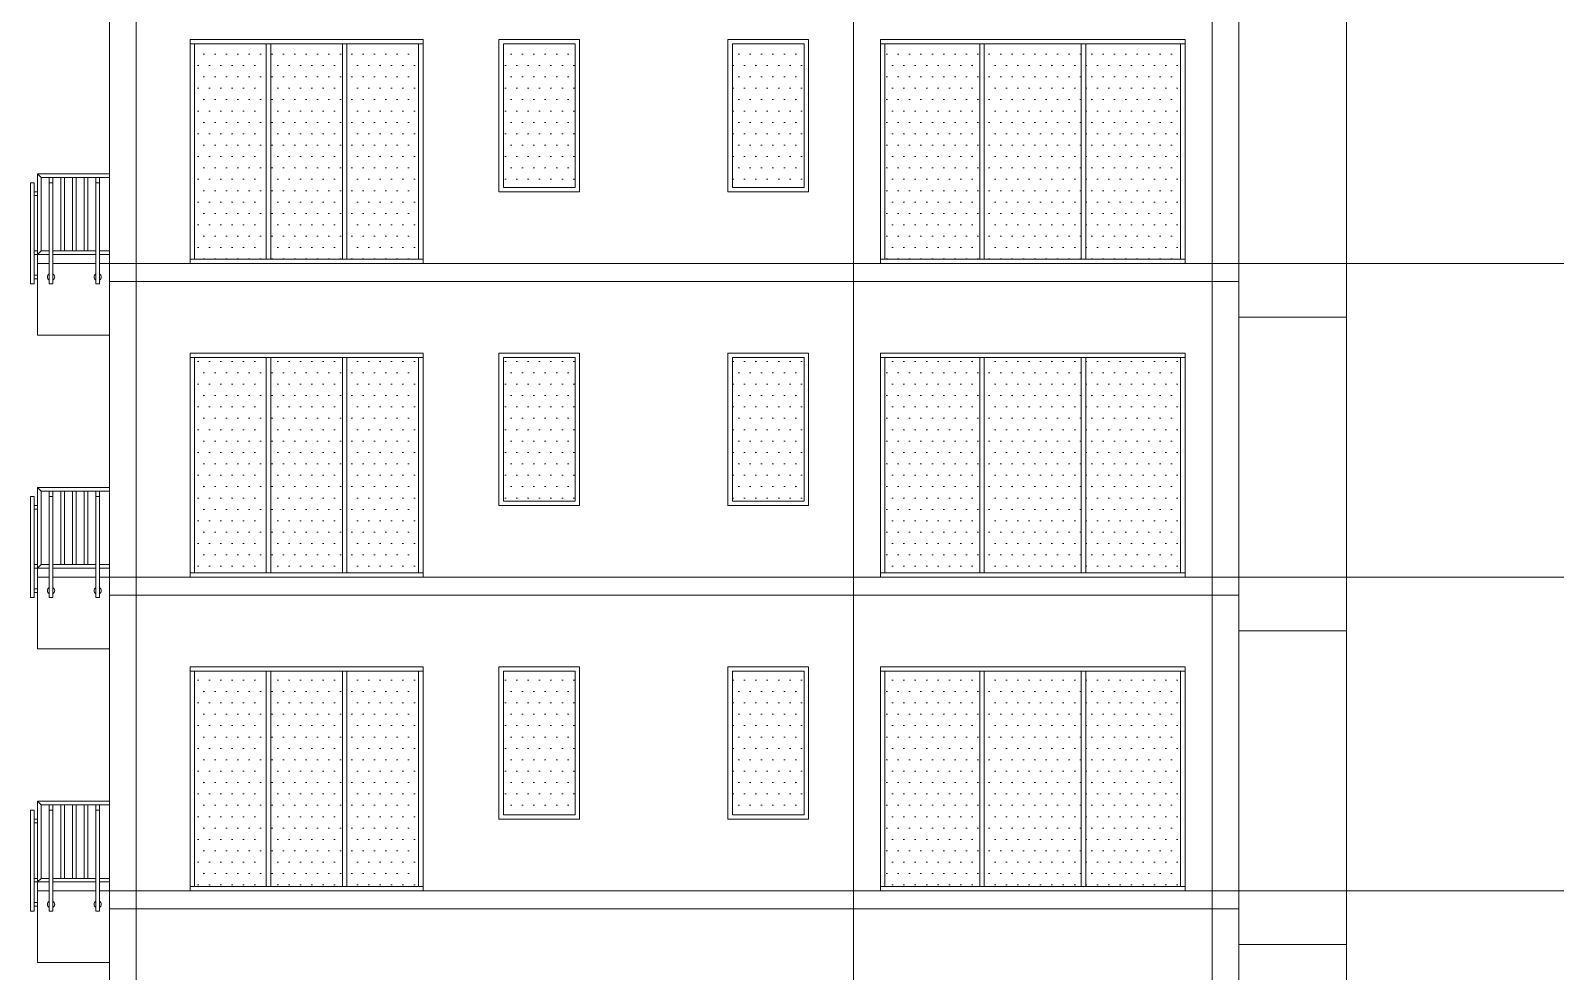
# Model space of a CAD drawing. Header units: millimetres. Extents: x 485872 to 486142, y -52344 to -52207.
# Drawn here: x 485932.43 to 485949.44, y -52324.78 to -52314.28 of the extents above; entities that cross this region are included whole.
import ezdxf

# ---------------------------------------------------------------- set-up
doc = ezdxf.new("R2010")
doc.units = ezdxf.units.MM
doc.header["$LTSCALE"] = 15
doc.linetypes.add('DASHDOTX2', pattern=[50.8, 25.4, -12.7, 0, -12.7])
doc.layers.add('G', color=8, linetype='Continuous')
pattern_1 = [(0, (485455.12795, -52290.53726), (0.0635, 0.127), [0, -0.127])]

msp = doc.modelspace()

# ---------------------------------------------------------------- hatches: boundary and pattern name
at = {"linetype": 'Continuous', "lineweight": 13}
h = msp.add_hatch(dxfattribs=at)
h.set_pattern_fill('DOTS', color=153, scale=0.08)
h.set_pattern_definition(pattern_1)
h.paths.add_polyline_path([(485935.06, -52314.427), (485934.26, -52314.427), (485934.26, -52316.827), (485935.06, -52316.827)])
h.paths.add_polyline_path([(485935.91, -52314.427), (485935.11, -52314.427), (485935.11, -52316.827), (485935.91, -52316.827)])
h.paths.add_polyline_path([(485936.76, -52314.427), (485935.96, -52314.427), (485935.96, -52316.827), (485936.76, -52316.827)])
h = msp.add_hatch(dxfattribs=at)
h.set_pattern_fill('DOTS', color=153, scale=0.08)
h.set_pattern_definition(pattern_1)
h.paths.add_polyline_path([(485937.705, -52316.027), (485937.705, -52314.427), (485938.505, -52314.427), (485938.505, -52316.027)])
h = msp.add_hatch(dxfattribs=at)
h.set_pattern_fill('DOTS', color=153, scale=0.08)
h.set_pattern_definition(pattern_1)
h.paths.add_polyline_path([(485940.26, -52316.027), (485940.26, -52314.427), (485941.06, -52314.427), (485941.06, -52316.027)])
h = msp.add_hatch(dxfattribs=at)
h.set_pattern_fill('DOTS', color=153, scale=0.08)
h.set_pattern_definition(pattern_1)
h.paths.add_polyline_path([(485945.26, -52314.427), (485944.202, -52314.427), (485944.202, -52316.827), (485945.26, -52316.827)])
h.paths.add_polyline_path([(485943.019, -52314.427), (485941.96, -52314.427), (485941.96, -52316.827), (485943.019, -52316.827)])
h.paths.add_polyline_path([(485944.152, -52314.427), (485943.069, -52314.427), (485943.069, -52316.827), (485944.152, -52316.827)])
h = msp.add_hatch(dxfattribs=at)
h.set_pattern_fill('DOTS', color=153, scale=0.08)
h.set_pattern_definition(pattern_1)
h.paths.add_polyline_path([(485935.06, -52317.927), (485934.26, -52317.927), (485934.26, -52320.327), (485935.06, -52320.327)])
h.paths.add_polyline_path([(485935.91, -52317.927), (485935.11, -52317.927), (485935.11, -52320.327), (485935.91, -52320.327)])
h.paths.add_polyline_path([(485936.76, -52317.927), (485935.96, -52317.927), (485935.96, -52320.327), (485936.76, -52320.327)])
h = msp.add_hatch(dxfattribs=at)
h.set_pattern_fill('DOTS', color=153, scale=0.08)
h.set_pattern_definition(pattern_1)
h.paths.add_polyline_path([(485937.705, -52319.527), (485937.705, -52317.927), (485938.505, -52317.927), (485938.505, -52319.527)])
h = msp.add_hatch(dxfattribs=at)
h.set_pattern_fill('DOTS', color=153, scale=0.08)
h.set_pattern_definition(pattern_1)
h.paths.add_polyline_path([(485940.26, -52319.527), (485940.26, -52317.927), (485941.06, -52317.927), (485941.06, -52319.527)])
h = msp.add_hatch(dxfattribs=at)
h.set_pattern_fill('DOTS', color=153, scale=0.08)
h.set_pattern_definition(pattern_1)
h.paths.add_polyline_path([(485945.26, -52317.927), (485944.202, -52317.927), (485944.202, -52320.327), (485945.26, -52320.327)])
h.paths.add_polyline_path([(485943.019, -52317.927), (485941.96, -52317.927), (485941.96, -52320.327), (485943.019, -52320.327)])
h.paths.add_polyline_path([(485944.152, -52317.927), (485943.069, -52317.927), (485943.069, -52320.327), (485944.152, -52320.327)])
h = msp.add_hatch(dxfattribs=at)
h.set_pattern_fill('DOTS', color=153, scale=0.08)
h.set_pattern_definition(pattern_1)
h.paths.add_polyline_path([(485935.06, -52321.427), (485934.26, -52321.427), (485934.26, -52323.827), (485935.06, -52323.827)])
h.paths.add_polyline_path([(485935.91, -52321.427), (485935.11, -52321.427), (485935.11, -52323.827), (485935.91, -52323.827)])
h.paths.add_polyline_path([(485936.76, -52321.427), (485935.96, -52321.427), (485935.96, -52323.827), (485936.76, -52323.827)])
h = msp.add_hatch(dxfattribs=at)
h.set_pattern_fill('DOTS', color=153, scale=0.08)
h.set_pattern_definition(pattern_1)
h.paths.add_polyline_path([(485937.705, -52323.027), (485937.705, -52321.427), (485938.505, -52321.427), (485938.505, -52323.027)])
h = msp.add_hatch(dxfattribs=at)
h.set_pattern_fill('DOTS', color=153, scale=0.08)
h.set_pattern_definition(pattern_1)
h.paths.add_polyline_path([(485940.26, -52323.027), (485940.26, -52321.427), (485941.06, -52321.427), (485941.06, -52323.027)])
h = msp.add_hatch(dxfattribs=at)
h.set_pattern_fill('DOTS', color=153, scale=0.08)
h.set_pattern_definition(pattern_1)
h.paths.add_polyline_path([(485945.26, -52321.427), (485944.202, -52321.427), (485944.202, -52323.827), (485945.26, -52323.827)])
h.paths.add_polyline_path([(485943.019, -52321.427), (485941.96, -52321.427), (485941.96, -52323.827), (485943.019, -52323.827)])
h.paths.add_polyline_path([(485944.152, -52321.427), (485943.069, -52321.427), (485943.069, -52323.827), (485944.152, -52323.827)])

# ---------------------------------------------------------------- linework, layer by layer
for p, q in [((485945.91, -52295.877), (485945.91, -52331.077)), ((485934.21, -52316.877), (485934.21, -52314.377)), ((485936.81, -52314.427), (485934.21, -52314.427)), ((485934.26, -52314.427), (485934.26, -52316.827)), ((485935.06, -52316.827), (485935.06, -52314.427)), ((485935.11, -52316.827), (485935.11, -52314.427)), ((485935.91, -52316.827), (485935.91, -52314.427)), ((485935.96, -52316.827), (485935.96, -52314.427)), ((485936.76, -52316.827), (485936.76, -52314.427)), ((485945.31, -52314.377), (485941.91, -52314.377)), ((485945.31, -52314.427), (485941.91, -52314.427)), ((485934.21, -52316.827), (485936.81, -52316.827)), ((485936.81, -52316.877), (485934.21, -52316.877)), ((485945.31, -52316.827), (485941.91, -52316.827)), ((485934.21, -52320.377), (485934.21, -52317.877)), ((485936.81, -52317.927), (485934.21, -52317.927)), ((485934.26, -52317.927), (485934.26, -52320.327)), ((485935.06, -52320.327), (485935.06, -52317.927)), ((485935.11, -52320.327), (485935.11, -52317.927)), ((485935.91, -52320.327), (485935.91, -52317.927)), ((485935.96, -52320.327), (485935.96, -52317.927)), ((485936.76, -52320.327), (485936.76, -52317.927)), ((485945.31, -52317.877), (485941.91, -52317.877)), ((485945.31, -52317.927), (485941.91, -52317.927)), ((485934.21, -52320.327), (485936.81, -52320.327)), ((485936.81, -52320.377), (485934.21, -52320.377)), ((485945.31, -52320.327), (485941.91, -52320.327)), ((485934.21, -52323.877), (485934.21, -52321.377)), ((485945.31, -52321.377), (485941.91, -52321.377)), ((485936.81, -52321.427), (485934.21, -52321.427)), ((485934.26, -52321.427), (485934.26, -52323.827)), ((485935.06, -52323.827), (485935.06, -52321.427)), ((485935.11, -52323.827), (485935.11, -52321.427)), ((485935.91, -52323.827), (485935.91, -52321.427)), ((485935.96, -52323.827), (485935.96, -52321.427)), ((485936.76, -52323.827), (485936.76, -52321.427)), ((485945.31, -52321.427), (485941.91, -52321.427)), ((485934.21, -52323.827), (485936.81, -52323.827)), ((485936.81, -52323.877), (485934.21, -52323.877)), ((485945.31, -52323.827), (485941.91, -52323.827))]:
    msp.add_line(p, q, dxfattribs=at)
at = {"color": 6, "linetype": 'DASHDOTX2', "lineweight": 13}
for p, q in [((485933.61, -52306.377), (485933.61, -52331.077)), ((485941.61, -52306.377), (485941.61, -52331.077)), ((485945.61, -52306.377), (485945.61, -52331.077))]:
    msp.add_line(p, q, dxfattribs=at)
at = {"linetype": 'Continuous', "lineweight": 13}
for points in [[(485933.31, -52316.877), (485933.31, -52313.577)], [(485945.91, -52316.877), (485945.91, -52313.577)], [(485941.91, -52316.877), (485941.91, -52314.377)], [(485941.96, -52316.827), (485941.96, -52314.427)], [(485943.019, -52314.427), (485943.019, -52316.827)], [(485943.069, -52314.427), (485943.069, -52316.827)], [(485944.152, -52314.427), (485944.152, -52316.827)], [(485944.202, -52314.427), (485944.202, -52316.827)], [(485945.26, -52316.827), (485945.26, -52314.427)], [(485945.31, -52316.877), (485945.31, -52314.377)], [(485945.91, -52316.877), (485933.31, -52316.877)], [(485935.965, -52316.877), (485935.655, -52316.877)], [(485946.71, -52316.877), (485945.91, -52316.877)], [(485951.968, -52316.877), (485947.11, -52316.877)], [(485933.31, -52317.077), (485945.91, -52317.077)], [(485933.31, -52320.377), (485933.31, -52317.077)], [(485945.91, -52320.377), (485945.91, -52317.077)], [(485941.91, -52320.377), (485941.91, -52317.877)], [(485941.96, -52320.327), (485941.96, -52317.927)], [(485943.019, -52317.927), (485943.019, -52320.327)], [(485943.069, -52317.927), (485943.069, -52320.327)], [(485944.152, -52317.927), (485944.152, -52320.327)], [(485944.202, -52317.927), (485944.202, -52320.327)], [(485945.26, -52320.327), (485945.26, -52317.927)], [(485945.31, -52320.377), (485945.31, -52317.877)], [(485945.91, -52320.377), (485933.31, -52320.377)], [(485935.965, -52320.377), (485935.655, -52320.377)], [(485946.71, -52320.377), (485945.91, -52320.377)], [(485951.968, -52320.377), (485947.11, -52320.377)], [(485933.31, -52320.577), (485945.91, -52320.577)], [(485933.31, -52323.877), (485933.31, -52320.577)], [(485945.91, -52323.877), (485945.91, -52320.577)], [(485941.91, -52323.877), (485941.91, -52321.377)], [(485945.31, -52323.877), (485945.31, -52321.377)], [(485941.96, -52323.827), (485941.96, -52321.427)], [(485943.019, -52321.427), (485943.019, -52323.827)], [(485943.069, -52321.427), (485943.069, -52323.827)], [(485944.152, -52321.427), (485944.152, -52323.827)], [(485944.202, -52321.427), (485944.202, -52323.827)], [(485945.26, -52323.827), (485945.26, -52321.427)], [(485945.91, -52323.877), (485933.31, -52323.877)], [(485935.965, -52323.877), (485935.655, -52323.877)], [(485946.71, -52323.877), (485945.91, -52323.877)], [(485951.968, -52323.877), (485947.11, -52323.877)], [(485933.31, -52324.077), (485945.91, -52324.077)], [(485933.31, -52327.377), (485933.31, -52324.077)], [(485945.91, -52327.377), (485945.91, -52324.077)]]:
    msp.add_lwpolyline(points, dxfattribs=at)
for points in [[(485934.21, -52316.877), (485936.81, -52316.877), (485936.81, -52314.377), (485934.21, -52314.377)], [(485938.555, -52316.077), (485937.655, -52316.077), (485937.655, -52314.377), (485938.555, -52314.377)], [(485938.505, -52316.027), (485937.705, -52316.027), (485937.705, -52314.427), (485938.505, -52314.427)], [(485941.11, -52316.077), (485940.21, -52316.077), (485940.21, -52314.377), (485941.11, -52314.377)], [(485941.06, -52316.027), (485940.26, -52316.027), (485940.26, -52314.427), (485941.06, -52314.427)], [(485934.21, -52320.377), (485936.81, -52320.377), (485936.81, -52317.877), (485934.21, -52317.877)], [(485938.555, -52319.577), (485937.655, -52319.577), (485937.655, -52317.877), (485938.555, -52317.877)], [(485938.505, -52319.527), (485937.705, -52319.527), (485937.705, -52317.927), (485938.505, -52317.927)], [(485941.11, -52319.577), (485940.21, -52319.577), (485940.21, -52317.877), (485941.11, -52317.877)], [(485941.06, -52319.527), (485940.26, -52319.527), (485940.26, -52317.927), (485941.06, -52317.927)], [(485934.21, -52323.877), (485936.81, -52323.877), (485936.81, -52321.377), (485934.21, -52321.377)], [(485938.555, -52323.077), (485937.655, -52323.077), (485937.655, -52321.377), (485938.555, -52321.377)], [(485941.11, -52323.077), (485940.21, -52323.077), (485940.21, -52321.377), (485941.11, -52321.377)], [(485938.505, -52323.027), (485937.705, -52323.027), (485937.705, -52321.427), (485938.505, -52321.427)], [(485941.06, -52323.027), (485940.26, -52323.027), (485940.26, -52321.427), (485941.06, -52321.427)]]:
    msp.add_lwpolyline(points, close=True, dxfattribs=at)
at = {"linetype": 'Continuous', "lineweight": 5}
for points in [[(485932.51, -52315.877), (485933.31, -52315.877)], [(485932.51, -52315.877), (485932.51, -52316.877)], [(485932.51, -52315.877), (485932.55, -52315.917)], [(485932.55, -52315.917), (485933.31, -52315.917)], [(485932.55, -52315.917), (485932.55, -52316.737)], [(485932.64, -52315.917), (485932.64, -52316.877)], [(485932.68, -52315.917), (485932.68, -52316.877)], [(485932.77, -52315.917), (485932.77, -52316.737)], [(485932.81, -52315.917), (485932.81, -52316.737)], [(485932.9, -52315.917), (485932.9, -52316.737)], [(485932.94, -52315.917), (485932.94, -52316.737)], [(485933.03, -52315.917), (485933.03, -52316.737)], [(485933.07, -52315.917), (485933.07, -52316.737)], [(485933.16, -52315.917), (485933.16, -52316.737)], [(485933.2, -52315.917), (485933.2, -52316.737)], [(485932.43, -52315.977), (485932.47, -52315.977)], [(485932.47, -52316.077), (485932.51, -52316.077)], [(485932.47, -52316.117), (485932.51, -52316.117)], [(485932.64, -52317.102), (485932.64, -52315.977)], [(485932.64, -52315.977), (485932.68, -52315.977)], [(485932.68, -52317.102), (485932.68, -52315.977)], [(485933.16, -52317.102), (485933.16, -52315.977)], [(485933.16, -52315.977), (485933.2, -52315.977)], [(485933.2, -52317.102), (485933.2, -52315.977)], [(485932.51, -52316.737), (485932.47, -52316.737)], [(485932.51, -52316.777), (485932.47, -52316.777)], [(485932.51, -52316.777), (485932.55, -52316.737)], [(485932.51, -52316.777), (485932.64, -52316.777)], [(485932.55, -52316.737), (485932.64, -52316.737)], [(485932.68, -52316.737), (485933.16, -52316.737)], [(485932.68, -52316.777), (485933.16, -52316.777)], [(485933.2, -52316.737), (485933.31, -52316.737)], [(485933.2, -52316.777), (485933.31, -52316.777)], [(485932.51, -52316.877), (485932.51, -52317.677), (485933.31, -52317.677)], [(485932.64, -52316.877), (485932.51, -52316.877)], [(485933.16, -52316.877), (485932.68, -52316.877)], [(485933.31, -52316.877), (485933.2, -52316.877)], [(485933.31, -52316.877), (485933.31, -52316.877), (485933.31, -52317.077)], [(485932.43, -52317.102), (485932.47, -52317.102)], [(485932.51, -52317.007), (485932.47, -52317.007)], [(485932.51, -52317.047), (485932.47, -52317.047)], [(485932.64, -52317.102), (485932.68, -52317.102)], [(485933.16, -52317.102), (485933.2, -52317.102)], [(485932.51, -52319.377), (485933.31, -52319.377)], [(485932.51, -52319.377), (485932.51, -52320.377)], [(485932.51, -52319.377), (485932.55, -52319.417)], [(485932.43, -52319.477), (485932.47, -52319.477)], [(485932.55, -52319.417), (485933.31, -52319.417)], [(485932.55, -52319.417), (485932.55, -52320.237)], [(485932.64, -52319.417), (485932.64, -52320.377)], [(485932.64, -52320.602), (485932.64, -52319.477)], [(485932.64, -52319.477), (485932.68, -52319.477)], [(485932.68, -52319.417), (485932.68, -52320.377)], [(485932.68, -52320.602), (485932.68, -52319.477)], [(485932.77, -52319.417), (485932.77, -52320.237)], [(485932.81, -52319.417), (485932.81, -52320.237)], [(485932.9, -52319.417), (485932.9, -52320.237)], [(485932.94, -52319.417), (485932.94, -52320.237)], [(485933.03, -52319.417), (485933.03, -52320.237)], [(485933.07, -52319.417), (485933.07, -52320.237)], [(485933.16, -52319.417), (485933.16, -52320.237)], [(485933.16, -52320.602), (485933.16, -52319.477)], [(485933.16, -52319.477), (485933.2, -52319.477)], [(485933.2, -52319.417), (485933.2, -52320.237)], [(485933.2, -52320.602), (485933.2, -52319.477)], [(485932.47, -52319.577), (485932.51, -52319.577)], [(485932.47, -52319.617), (485932.51, -52319.617)], [(485932.51, -52320.237), (485932.47, -52320.237)], [(485932.51, -52320.277), (485932.47, -52320.277)], [(485932.51, -52320.277), (485932.55, -52320.237)], [(485932.51, -52320.277), (485932.64, -52320.277)], [(485932.51, -52320.377), (485932.51, -52321.177), (485933.31, -52321.177)], [(485932.64, -52320.377), (485932.51, -52320.377)], [(485932.55, -52320.237), (485932.64, -52320.237)], [(485932.68, -52320.237), (485933.16, -52320.237)], [(485932.68, -52320.277), (485933.16, -52320.277)], [(485933.16, -52320.377), (485932.68, -52320.377)], [(485933.2, -52320.237), (485933.31, -52320.237)], [(485933.2, -52320.277), (485933.31, -52320.277)], [(485933.31, -52320.377), (485933.2, -52320.377)], [(485933.31, -52320.377), (485933.31, -52320.377), (485933.31, -52320.577)], [(485932.51, -52320.507), (485932.47, -52320.507)], [(485932.51, -52320.547), (485932.47, -52320.547)], [(485932.43, -52320.602), (485932.47, -52320.602)], [(485932.64, -52320.602), (485932.68, -52320.602)], [(485933.16, -52320.602), (485933.2, -52320.602)], [(485932.51, -52322.877), (485933.31, -52322.877)], [(485932.51, -52322.877), (485932.51, -52323.877)], [(485932.51, -52322.877), (485932.55, -52322.917)], [(485932.55, -52322.917), (485933.31, -52322.917)], [(485932.55, -52322.917), (485932.55, -52323.737)], [(485932.64, -52322.917), (485932.64, -52323.877)], [(485932.68, -52322.917), (485932.68, -52323.877)], [(485932.77, -52322.917), (485932.77, -52323.737)], [(485932.81, -52322.917), (485932.81, -52323.737)], [(485932.9, -52322.917), (485932.9, -52323.737)], [(485932.94, -52322.917), (485932.94, -52323.737)], [(485933.03, -52322.917), (485933.03, -52323.737)], [(485933.07, -52322.917), (485933.07, -52323.737)], [(485933.16, -52322.917), (485933.16, -52323.737)], [(485933.2, -52322.917), (485933.2, -52323.737)], [(485932.43, -52322.977), (485932.47, -52322.977)], [(485932.47, -52323.077), (485932.51, -52323.077)], [(485932.47, -52323.117), (485932.51, -52323.117)], [(485932.64, -52324.102), (485932.64, -52322.977)], [(485932.64, -52322.977), (485932.68, -52322.977)], [(485932.68, -52324.102), (485932.68, -52322.977)], [(485933.16, -52324.102), (485933.16, -52322.977)], [(485933.16, -52322.977), (485933.2, -52322.977)], [(485933.2, -52324.102), (485933.2, -52322.977)], [(485932.51, -52323.737), (485932.47, -52323.737)], [(485932.51, -52323.777), (485932.47, -52323.777)], [(485932.51, -52323.777), (485932.55, -52323.737)], [(485932.51, -52323.777), (485932.64, -52323.777)], [(485932.55, -52323.737), (485932.64, -52323.737)], [(485932.68, -52323.737), (485933.16, -52323.737)], [(485932.68, -52323.777), (485933.16, -52323.777)], [(485933.2, -52323.737), (485933.31, -52323.737)], [(485933.2, -52323.777), (485933.31, -52323.777)], [(485932.51, -52323.877), (485932.51, -52324.677), (485933.31, -52324.677)], [(485932.64, -52323.877), (485932.51, -52323.877)], [(485933.16, -52323.877), (485932.68, -52323.877)], [(485933.31, -52323.877), (485933.2, -52323.877)], [(485933.31, -52323.877), (485933.31, -52323.877), (485933.31, -52324.077)], [(485932.43, -52324.102), (485932.47, -52324.102)], [(485932.51, -52324.007), (485932.47, -52324.007)], [(485932.51, -52324.047), (485932.47, -52324.047)], [(485932.64, -52324.102), (485932.68, -52324.102)], [(485933.16, -52324.102), (485933.2, -52324.102)]]:
    msp.add_lwpolyline(points, dxfattribs=at)
for points in [[(485932.43, -52315.977), (485932.47, -52315.977), (485932.47, -52317.102), (485932.43, -52317.102)], [(485932.43, -52319.477), (485932.47, -52319.477), (485932.47, -52320.602), (485932.43, -52320.602)], [(485932.43, -52322.977), (485932.47, -52322.977), (485932.47, -52324.102), (485932.43, -52324.102)]]:
    msp.add_lwpolyline(points, close=True, dxfattribs=at)
for centre, start, end in [((485932.66, -52317.027), 120, 240), ((485932.66, -52317.027), 300, 60), ((485933.18, -52317.027), 120, 240), ((485933.18, -52317.027), 300, 60), ((485932.66, -52320.527), 120, 240), ((485932.66, -52320.527), 300, 60), ((485933.18, -52320.527), 120, 240), ((485933.18, -52320.527), 300, 60), ((485932.66, -52324.027), 120, 240), ((485932.66, -52324.027), 300, 60), ((485933.18, -52324.027), 120, 240), ((485933.18, -52324.027), 300, 60)]:
    msp.add_arc(centre, 0.04, start, end, dxfattribs=at)
at = {"layer": 'G', "lineweight": 0}
for p, q in [((485946.71, -52316.877), (485947.11, -52316.877)), ((485945.91, -52317.477), (485947.11, -52317.477)), ((485946.71, -52320.377), (485947.11, -52320.377)), ((485945.91, -52320.977), (485947.11, -52320.977)), ((485946.71, -52323.877), (485947.11, -52323.877)), ((485945.91, -52324.477), (485947.11, -52324.477))]:
    msp.add_line(p, q, dxfattribs=at)
msp.add_lwpolyline([(485947.11, -52306.377), (485947.11, -52330.877)], dxfattribs=at)

doc.saveas('drawing.dxf')
